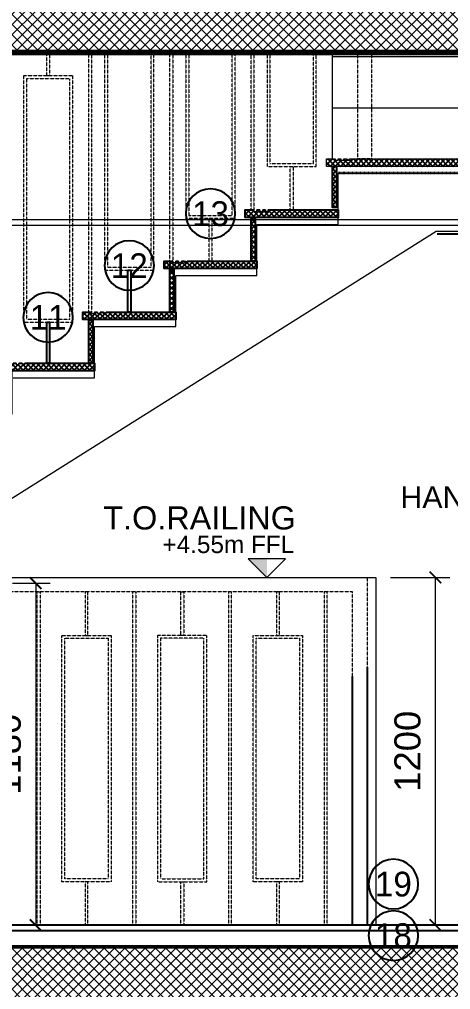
# Model space of a CAD drawing. Header units: centimetres. Extents: x -6122352 to 6876996, y -1694241 to 2592194.
# Drawn here: x 5551265 to 5552752, y -94577 to -91229 of the extents above; entities that cross this region are included whole.
import ezdxf
from ezdxf import colors
from ezdxf.entities.mleader import LeaderData, LeaderLine
from ezdxf.enums import TextEntityAlignment as Align
from ezdxf.math import Vec2, Vec3

# ---------------------------------------------------------------- set-up
doc = ezdxf.new("R2010")
doc.units = ezdxf.units.CM
doc.header["$MEASUREMENT"] = 0
doc.header["$PDMODE"] = 66
doc.header["$PDSIZE"] = 100
for name, pattern in [('23585-XR-AR-END-SECTION B$0$23261-XR-AR-CC-BF$0$HIDDEN', [0.375, 0.25, -0.125]), ('23585-XR-AR-END-SECTION B$0$Double dash', [0.042862500000000005, 0.015875, -0.0047625, 0.00635, -0.0047625, 0.00635, -0.0047625]), ('23585-XR-AR-END-SECTION B$0$HIDDEN2', [0.1875, 0.125, -0.0625]), ('CENTER', [2, 1.25, -0.25, 0.25, -0.25])]:
    doc.linetypes.add(name, pattern=pattern)
doc.layers.get('Defpoints').update_dxf_attribs({"color": 255, "linetype": 'CENTER'})
for name, color, linetype in [('23585-XR-AR-END-SECTION B$0$A- THIN', 15, 'Continuous'), ('23585-XR-AR-END-SECTION B$0$A-HATCH-', 252, 'Continuous'), ('23585-XR-AR-END-SECTION B$0$A-STAIR NOS', 252, 'Continuous'), ('23585-XR-AR-END-SECTION B$0$A-STEPS', 251, 'Continuous'), ('23585-XR-AR-END-SECTION B$0$A-WALL FINISH', 15, 'Continuous'), ('23585-XR-AR-END-SECTION B$0$FINISHING LEVEL', 1, 'Continuous'), ('23585-XR-AR-END-SECTION B$0$TEXT', 3, 'Continuous'), ('23585-XR-AR-END-SECTION B$0$XR-END-SECTION-C$0$A-DIM', 15, 'Continuous'), ('23585-XR-AR-END-SECTION B$0$XR-END-SECTION-C$0$A-WALL FINISH', 15, 'Continuous'), ('23585-XR-AR-END-SECTION B$0$XR-END-SECTIONS$0$A-DIM', 15, 'Continuous')]:
    doc.layers.add(name, color=color, linetype=linetype)
doc.layers.add('23585-XR-AR-END-SECTION B$0$A-CLNG-PATT', color=7, linetype='Continuous', lineweight=5, true_color=0x7f7f3f)
for name, color, linetype, lineweight in [('23585-XR-AR-END-SECTION B$0$A-ELSC-PATT', 8, 'Continuous', 5), ('23585-XR-AR-END-SECTION B$0$A-ELSC-STRC', 51, 'Continuous', 50), ('23585-XR-AR-END-SECTION B$0$A-FLOR-HRAL', 3, 'Continuous', 15), ('23585-XR-AR-END-SECTION B$0$ANNO-TEXT', 3, 'Continuous', 13), ('23585-XR-AR-END-SECTION B$0$AUDIT_D_250107163642-170', 91, '23585-XR-AR-END-SECTION B$0$Double dash', 35), ('23585-XR-AR-END-SECTION B$0$AUDIT_D_250107163642-92', 15, 'Continuous', 9)]:
    doc.layers.add(name, color=color, linetype=linetype, lineweight=lineweight)
doc.styles.add('23585-XR-AR-END-SECTION B$0$SDC-TEXT', font='arial.ttf')
doc.styles.add('23585-XR-AR-END-SECTION B$0$TXG-LSR', font='LSANS.TTF')
doc.styles.add('23585-XR-AR-END-SECTION B$0$XR-ELEVATION-4 GRID$0$XR-10P-GRID$0$SDC-TEXT', font='arial.ttf')
doc.dimstyles.new('23585-XR-AR-END-SECTION B$0$XR-ELEVATION-4 GRID$0$XR-10P-GRID$0$SDC_DIM', dxfattribs={"dimtxt": 1.8, "dimasz": 0.8, "dimexe": 1, "dimexo": 1, "dimgap": 1, "dimtad": 1, "dimdec": 0, "dimzin": 0, "dimdsep": 46, "dimtxsty": '23585-XR-AR-END-SECTION B$0$XR-ELEVATION-4 GRID$0$XR-10P-GRID$0$SDC-TEXT', "dimblk": '23585-XR-AR-END-SECTION B$0$XR-ELEVATION-4 GRID$0$XR-10P-GRID$0$_ArchTick', "dimcen": -1, "dimclrd": 256, "dimclre": 256, "dimclrt": 3, "dimaunit": 1, "dimadec": 0, "dimazin": 0, "dimtfac": 1, "dimtdec": 0, "dimtix": 1, "dimtmove": 2, "dimatfit": 3, "dimfxl": 1, "dimtolj": 1, "dimtzin": 0, "dimlwd": -1, "dimlwe": -1, "dimarcsym": 0})

# ---------------------------------------------------------------- blocks, each defined once
blk = doc.blocks.new('*U2346')
for p, q in [((0, 100), (5840.009227183926, 100.0000000002363)), ((0, 80), (5840.009227183926, 80.00000000020715))]:
    blk.add_line(p, q)
blk = doc.blocks.new('23585-XR-AR-END-SECTION B$0$XR-ELEVATION-4 GRID$0$XR-10P-GRID$0$_ArchTick')
at = {"color": 0, "linetype": 'ByBlock', "const_width": 0.15}
blk.add_lwpolyline([(-0.5, -0.5), (0.5, 0.5)], dxfattribs=at)
blk = doc.blocks.new('*D2437')
at = {"layer": '23585-XR-AR-END-SECTION B$0$AUDIT_D_250107163642-92', "transparency": 16777216}
for p, q in [((5552543.815887679, -93154.83609267508), (5552749.255971548, -93154.83609267508)), ((5552699.255971548, -94354.83609267554), (5552699.255971548, -93154.83609267508)), ((5552543.815887679, -94354.83609267554), (5552749.255971548, -94354.83609267554))]:
    blk.add_line(p, q, dxfattribs=at)
at = {"layer": 'Defpoints', "color": 0, "transparency": 16777216}
for p in [(5552493.815887679, -93154.83609267508), (5552699.255971548, -93154.83609267508), (5552493.815887679, -94354.83609267554)]:
    blk.add_point(p, dxfattribs=at)
at = {"layer": '23585-XR-AR-END-SECTION B$0$AUDIT_D_250107163642-92', "transparency": 16777216, "xscale": 40, "yscale": 40, "zscale": 40}
for p, rotation in [((5552699.255971548, -93154.83609267508), 90), ((5552699.255971548, -94354.83609267554), 270)]:
    blk.add_blockref('23585-XR-AR-END-SECTION B$0$XR-ELEVATION-4 GRID$0$XR-10P-GRID$0$_ArchTick', p, dxfattribs=dict(at, rotation=rotation))
at = {"layer": '23585-XR-AR-END-SECTION B$0$AUDIT_D_250107163642-92', "color": 3, "transparency": 16777216, "insert": (5552603.304402652, -93754.83609267687), "char_height": 90, "attachment_point": 5, "rotation": 90, "style": '23585-XR-AR-END-SECTION B$0$XR-ELEVATION-4 GRID$0$XR-10P-GRID$0$SDC-TEXT'}
blk.add_mtext('\\A1;1200', dxfattribs=at)
blk = doc.blocks.new('23585-XR-AR-END-SECTION B$0$XR-TYPE 2-SECTION-A$0$LEVEL ELEV ANNOTATIVE')
for p, q in [((-1.600003465861082, 1.599996528621723), (1.599996530264616, 1.600003464218189)), ((0, 0), (-1.600003465861082, 1.599996528621723)), ((1.599996530264616, 1.600003464218189), (0, 0))]:
    blk.add_line(p, q)
at = {"color": 251}
blk.add_solid([(-3.467798233032227e-06, 1.599999996419956), (-3.467798233032227e-06, 1.599999996419956), (0, 0), (1.599996530264616, 1.600003464218189)], dxfattribs=at)
at = {"style": '23585-XR-AR-END-SECTION B$0$SDC-TEXT'}
blk.add_attdef('LEVEL', (-2.400008365631293, 7.100003464218189), '', height=2, rotation=0.0001241813770740787, dxfattribs=at)
at = {"color": 4, "style": '23585-XR-AR-END-SECTION B$0$SDC-TEXT'}
for p in [(-2.400026991327686, 4.600003464218189), (-2.400017549395052, 2.100003464218189)]:
    blk.add_attdef('LEVEL', p, '', height=1.5, rotation=0.0001241813770740853, dxfattribs=at)
blk = doc.blocks.new('*D2438')
at = {"layer": '23585-XR-AR-END-SECTION B$0$AUDIT_D_250107163642-92', "transparency": 16777216}
for p, q in [((5551240.844543346, -93174.83609267508), (5551370.693274908, -93174.83609267508)), ((5551320.693274908, -93174.83609267508), (5551320.693274908, -94354.93926541644)), ((5551240.844543346, -94354.93926541644), (5551370.693274908, -94354.93926541644))]:
    blk.add_line(p, q, dxfattribs=at)
at = {"layer": 'Defpoints', "color": 0, "transparency": 16777216}
for p in [(5551190.844543346, -93174.83609267508), (5551190.844543346, -94354.93926541644), (5551320.693274908, -94354.93926541644)]:
    blk.add_point(p, dxfattribs=at)
at = {"layer": '23585-XR-AR-END-SECTION B$0$AUDIT_D_250107163642-92', "transparency": 16777216, "xscale": 40, "yscale": 40, "zscale": 40}
for p, rotation in [((5551320.693274908, -93174.83609267508), 90), ((5551320.693274908, -94354.93926541644), 270)]:
    blk.add_blockref('23585-XR-AR-END-SECTION B$0$XR-ELEVATION-4 GRID$0$XR-10P-GRID$0$_ArchTick', p, dxfattribs=dict(at, rotation=rotation))
at = {"layer": '23585-XR-AR-END-SECTION B$0$AUDIT_D_250107163642-92', "color": 3, "transparency": 16777216, "insert": (5551224.741706012, -93764.88767904732), "char_height": 90, "attachment_point": 5, "rotation": 90, "style": '23585-XR-AR-END-SECTION B$0$XR-ELEVATION-4 GRID$0$XR-10P-GRID$0$SDC-TEXT'}
blk.add_mtext('\\A1;1180', dxfattribs=at)
blk = doc.blocks.new('23585-XR-AR-END-SECTION B$0$XR-END-SECTION-C$0$ARROW HEAD 1')
at = {"color": 8}
blk.add_line((0, 0), (-469.658222079277, 0), dxfattribs=at)
at = {"color": 3, "const_width": 50}
blk.add_lwpolyline([(-318.6744883060455, -267.3996458053589), (0, 0), (-318.6744883060455, 267.3996458053589)], dxfattribs=at)
blk = doc.blocks.new('23585-XR-AR-END-SECTION B$0$XR-END-SECTIONS$0$ARROW HEAD 1')
at = {"color": 8}
blk.add_line((0, 0), (-469.658222079277, 0), dxfattribs=at)
at = {"color": 3, "const_width": 50}
blk.add_lwpolyline([(-318.6744883060455, -267.3996458053589), (0, 0), (-318.6744883060455, 267.3996458053589)], dxfattribs=at)
blk = doc.blocks.new('23585-XR-AR-END-SECTION B$0$GRID LABELS ANNO')
at = {"layer": '23585-XR-AR-END-SECTION B$0$A-STAIR NOS'}
blk.add_circle((0, 4.00000000183627), 4.000000001835952, dxfattribs=at)
at = {"layer": '23585-XR-AR-END-SECTION B$0$A-STAIR NOS', "color": 8, "style": '23585-XR-AR-END-SECTION B$0$TXG-LSR', "width": 0.8000000006258488}
blk.add_attdef('GRID', text='', height=4.000000009536743, dxfattribs=at).set_placement((0, 4.00000000183627), align=Align.MIDDLE)
blk = doc.blocks.new('23585-XR-AR-END-SECTION B$0$STEPS')
at = {"layer": '23585-XR-AR-END-SECTION B$0$A-HATCH-'}
h = blk.add_hatch(dxfattribs=at)
h.set_pattern_fill('ANSI37', color=256, scale=100)
h.set_pattern_definition([(45, (-56721.51078779521, -71437.96593117071), (-8.838834764831844, 8.838834764831844), []), (135, (-56721.51078779521, -71437.96593117071), (-8.838834764831844, -8.838834764831843), [])])
h.paths.add_polyline_path([(-7.275957614183426e-12, -27.99999999866122), (-13.8666666486024, -27.99999999866122), (-13.86666665023222, -176.3261433031284), (-1.666194293648005e-09, -176.3261433031284)])
h.paths.add_polyline_path([(19.99999999999272, -25.99999999855208), (20, 0), (-7.333905718296592, 0), (-10, 6.366462912410498e-12), (-10, -5.000000000058208), (-19.99999999441206, -5.000000000058208), (-19.99999999441206, 3.092281986027956e-11), (-29.99999999487773, 5.547917680814862e-11), (-29.99999999487773, -5.000000000116415), (-39.99999999487773, -5.000000000116415), (-39.99999999487773, 8.003553375601768e-11), (-299.9999999769061, 7.130438461899757e-10), (-299.9999999769061, -26.00000000394357)])
at = {"layer": '23585-XR-AR-END-SECTION B$0$A-STEPS'}
h = blk.add_hatch(dxfattribs=at)
h.set_pattern_fill('ANSI31', color=256)
h.set_pattern_definition([(45, (-46532.23183532467, 9344.262132284828), (-0.08838834764831845, 0.08838834764831845), [])])
h.paths.add_polyline_path([(-13.86640632226772, -27.99986627890758), (-1.999739673672593, -27.99986627890758), (-1.999739673672593, -25.99986627879844), (-13.86640632226772, -25.99986627879844)])
at = {"layer": '23585-XR-AR-END-SECTION B$0$A-ELSC-PATT', "color": 252}
for points in [[(-49.99999999534339, 0), (-49.99999999534339, -5.000000000116415), (-59.99999999534339, -5.000000000116415), (-59.99999999508873, 0)], [(-29.99999999487773, 0), (-29.99999999487773, -5.000000000116415), (-39.99999999487773, -5.000000000116415), (-39.99999999471765, 0)], [(-10, 5.820766091346741e-11), (-10, -5.000000000058208), (-19.99999999441206, -5.000000000058208), (-19.99999999441206, 5.820766091346741e-11)]]:
    blk.add_lwpolyline(points, dxfattribs=at)
at = {"layer": '23585-XR-AR-END-SECTION B$0$A-STEPS'}
for points in [[(-59.99999999508873, 1.282387529499829e-10), (-299.9999999769061, 7.130438461899757e-10), (-299.9999999769061, -26.00000000394357), (19.99999999999272, -25.99999999855208), (20, 0), (-7.333905718296592, 0), (-10, 6.366462912410498e-12)], [(-39.99999999471765, 7.912603905424476e-11), (-49.99999999534339, 1.036823960021138e-10)], [(-19.99999999441206, 3.092281986027956e-11), (-29.99999999487773, 5.547917680814862e-11)]]:
    blk.add_lwpolyline(points, dxfattribs=at)
for points in [[(-7.275957614183426e-12, -27.99999999866122), (-13.8666666486024, -27.99999999866122), (-13.86666665023222, -176.3261433031284), (-1.666194293648005e-09, -176.3261433031284)], [(-13.86640632226772, -27.99986627890758), (-1.999739673672593, -27.99986627890758), (-1.999739673672593, -25.99986627879844), (-13.86640632226772, -25.99986627879844)]]:
    blk.add_lwpolyline(points, close=True, dxfattribs=at)
blk = doc.blocks.new('23585-XR-AR-END-SECTION B$0$tui')
at = {"layer": '23585-XR-AR-END-SECTION B$0$A-HATCH-'}
h = blk.add_hatch(dxfattribs=at)
h.set_pattern_fill('ANSI37', color=256, scale=100)
h.set_pattern_definition([(45, (-73219.41456102068, -70142.52238936798), (-8.838834764831844, 8.838834764831844), []), (135, (-73219.41456102068, -70142.52238936798), (-8.838834764831844, -8.838834764831843), [])])
h.paths.add_polyline_path([(3690.250164107645, 1267.443541804063), (3704.11683075624, 1267.443541804063), (3704.116830756997, 1127.943541803405), (3690.25016410846, 1127.943541803405)])
h.paths.add_polyline_path([(3700.250164107645, 1295.443541802728), (3700.250164107645, 1290.443541802262), (3710.250164102057, 1290.443541802262), (3710.250164102057, 1295.443541802733), (3720.250164102523, 1295.443541802739), (3720.250164102523, 1290.443541802204), (3730.250164102523, 1290.443541802204), (3730.250164102523, 1295.443541802746), (4780.487012331367, 1295.443541803437), (4780.487012331367, 1269.443541798781), (3670.250164107645, 1269.443541804172), (3670.250164107645, 1295.443541802724)])
at = {"layer": '23585-XR-AR-END-SECTION B$0$A- THIN'}
for points in [[(2984.998026990957, 911.1077524063658), (2994.998026991525, 911.1077524063658), (2994.998026991525, 766.4961733816708), (2984.998026990957, 766.4961733816708)], [(2704.998214482737, 732.0977524063619), (2714.998214483305, 732.0977524063619), (2714.998214483305, 590.1803839079867), (2704.998214482737, 590.1803839079867)]]:
    blk.add_lwpolyline(points, close=True, dxfattribs=at)
blk.add_lwpolyline([(3809.999995600032, -458.7809155127889), (3809.999995598184, -1349.342316674634), (3759.999995604194, -1349.342316674576), (3759.999995605984, -490.7470083424832)], dxfattribs=at)
at = {"layer": '23585-XR-AR-END-SECTION B$0$A- THIN', "linetype": '23585-XR-AR-END-SECTION B$0$HIDDEN2', "ltscale": 2}
blk.add_lwpolyline([(3759.999995610611, -487.006542133624), (3759.999995610611, -487.006542133624)], close=True, dxfattribs=at)
at = {"layer": '23585-XR-AR-END-SECTION B$0$A-ELSC-PATT', "color": 252}
blk.add_lwpolyline([(3750.250164102988, 1295.443541802757), (4780.232156580947, 1295.443541803437), (4780.232156580947, 1269.443541798781), (3669.995308357225, 1269.443541804172), (3669.995308357225, 1295.443541802724), (3697.329214075515, 1295.443541802724), (3699.995308357225, 1295.443541802724), (3699.995308357225, 1290.443541802608), (3709.995308351638, 1290.443541802608), (3709.995308351638, 1295.443541802724), (3719.995308352103, 1295.44354180232), (3719.995308352103, 1290.443541802204), (3729.995308352103, 1290.443541802204), (3729.995308352103, 1295.44354180232), (3740.250164102988, 1295.44354180232), (3740.250164102988, 1290.443541802204), (3750.250164102988, 1290.443541802204)], close=True, dxfattribs=at)
at = {"layer": '23585-XR-AR-END-SECTION B$0$A-FLOR-HRAL'}
for p, q in [((3690.254014650556, 1291.534345414885), (3690.246313587661, 1651.98431713793)), ((3690.250164119112, 1648.075120750091), (4840.345884426082, 1648.075120750091)), ((3690.250164119112, 1471.759331276407), (4840.345884426082, 1471.759331276407))]:
    blk.add_line(p, q, dxfattribs=at)
at = {"layer": '23585-XR-AR-END-SECTION B$0$A-FLOR-HRAL', "linetype": '23585-XR-AR-END-SECTION B$0$23261-XR-AR-CC-BF$0$HIDDEN'}
for p, q in [((3776.483048882292, 1665.792383985025), (3776.483048882539, 1295.443541802774)), ((3826.483048882546, 1295.443541802807), (3826.483048882299, 1665.792383985025)), ((3826.483048882321, 1295.443541802807), (3776.483048882314, 1295.443541802865)), ((-50.09127454440022, -149.3423166966331), (3809.999995600032, -149.2933003020862)), ((3759.999995605518, -199.3423166966331), (-50.09127454440022, -199.3423166966331))]:
    blk.add_line(p, q, dxfattribs=at)
for points in [[(2714.99821448337, 1665.792383985025), (2714.99821448337, 1582.097752428425), (2704.998214482803, 1582.097752428425), (2704.998214482803, 1665.792383985025)], [(2859.998120736294, 1665.792383985025), (2859.998120736294, 731.4714365509026), (2849.998120736294, 731.4714365509026), (2849.998120736294, 1665.792383985025)], [(2904.998026990637, 1665.792383985025), (2904.998026990594, 911.1077524063703), (3074.998026991896, 911.1077524063621), (3074.99802699194, 1665.792383985025)], [(2914.998026991292, 1665.792383985025), (2914.998026991234, 921.1077524064149), (3064.99802699127, 921.1077524064076), (3064.998026991329, 1665.792383985025)], [(3139.997933244544, 1665.792383985025), (3139.997933244544, 907.7872260245858), (3129.997933244544, 907.7872260245858), (3129.998728406979, 1665.800994952891)], [(3184.997839498894, 1665.792383985025), (3184.997839498858, 1090.117752406372), (3354.99783950016, 1090.117752406364), (3354.997839500196, 1665.792383985025)], [(3194.997839499541, 1665.792383985025), (3194.997839499498, 1100.117752406417), (3344.997839499534, 1100.11775240641), (3344.997839499578, 1665.792383985025)], [(3419.997745752742, 1665.792383985025), (3419.997745752698, 1119.127752329034), (3409.997745752698, 1119.127752329034), (3409.997745752742, 1665.792383985025)], [(3464.9976520071, 1665.792383985025), (3464.997652007078, 1269.12775230729), (3634.99765200838, 1269.127752307282), (3634.997652008402, 1665.792383985025)], [(3474.997652007747, 1665.792383985025), (3474.997652007718, 1279.127752307335), (3624.997652007754, 1279.127752307328), (3624.997652007783, 1665.792383985025)], [(3809.999995600032, -149.2933003020862), (3809.999995598184, -1349.293300302569), (3759.999995604194, -1349.29330030251), (3759.999995604201, -199.3423166966331)]]:
    blk.add_lwpolyline(points, dxfattribs=at)
for points in [[(2624.998214482373, 732.0977524063655), (2794.998214483676, 732.0977524063574), (2794.998214483727, 1582.097752406355), (2624.998214482424, 1582.097752406362)], [(2634.998214483014, 742.0977524064101), (2784.99821448305, 742.0977524064028), (2784.998214483116, 1572.097752405534), (2634.998214483079, 1572.097752405542)], [(3544.997652007442, 1269.127752307286), (3554.997652008009, 1269.127752307286), (3554.997652008009, 1119.12775232935), (3544.997652007442, 1119.12775232935)], [(3264.997839499221, 1090.117752406368), (3274.997839499789, 1090.117752406368), (3274.997839499782, 942.8119628556778), (3264.997839499214, 942.8119628556778)], [(2672.497704932328, -199.3423166966331), (2682.497704932328, -199.3423166966331), (2682.497704932328, -1349.342316674572), (2672.497704932328, -1349.342316674572)], [(2847.497704933259, -199.3423166966331), (2837.497704932692, -199.3423166966331), (2837.497704932692, -349.3423166745688), (2847.497704933259, -349.3423166745688)], [(3002.497704933638, -199.3423166966331), (3012.497704933638, -199.3423166966331), (3012.497704933638, -1349.342316674576), (3002.497704933638, -1349.342316674576)], [(3167.497704934016, -199.3423166966331), (3177.497704934583, -199.3423166966331), (3177.497704934583, -349.3423166745688), (3167.497704934016, -349.3423166745688)], [(3342.497704934947, -199.3423166966331), (3332.497704934947, -199.3423166966331), (3332.497704934947, -1349.342316674576), (3342.497704934947, -1349.342316674576)], [(3507.497704935879, -199.3423166966331), (3497.497704935311, -199.3423166966331), (3497.497704935311, -349.3423166745688), (3507.497704935879, -349.3423166745688)], [(3672.497704936257, -199.3423166966331), (3662.497704936257, -199.3423166966331), (3662.497704936257, -1349.342316674578), (3672.497704936257, -1349.342316674578)], [(2927.497704933689, -1199.342316696629), (2757.497704932386, -1199.342316696637), (2757.497704932335, -349.3423166966404), (2927.497704933638, -349.3423166966322)], [(2917.497704933048, -1189.342316696584), (2767.497704933012, -1189.342316696592), (2767.497704932946, -359.3423166974599), (2917.497704932983, -359.3423166974526)], [(3087.497704933587, -1199.342316696629), (3257.497704934889, -1199.342316696637), (3257.49770493494, -349.3423166966404), (3087.497704933638, -349.3423166966322)], [(3097.497704934227, -1189.342316696584), (3247.497704934263, -1189.342316696592), (3247.497704934329, -359.3423166974599), (3097.497704934292, -359.3423166974526)], [(3587.497704936308, -1199.342316696629), (3417.497704935005, -1199.342316696637), (3417.497704934955, -349.3423166966404), (3587.497704936257, -349.3423166966322)], [(3577.497704935668, -1189.342316696584), (3427.497704935631, -1189.342316696592), (3427.497704935566, -359.3423166974599), (3577.497704935602, -359.3423166974526)], [(2847.497704933325, -1199.342316696633), (2837.497704932757, -1199.342316696633), (2837.497704932757, -1349.342316674569), (2847.497704933325, -1349.342316674569)], [(3167.49770493395, -1199.342316696633), (3177.497704934518, -1199.342316696633), (3177.497704934518, -1349.342316674569), (3167.49770493395, -1349.342316674569)], [(3507.497704935944, -1199.342316696633), (3497.497704935377, -1199.342316696633), (3497.497704935377, -1349.342316674569), (3507.497704935944, -1349.342316674569)]]:
    blk.add_lwpolyline(points, close=True, dxfattribs=at)
at = {"layer": '23585-XR-AR-END-SECTION B$0$A-FLOR-HRAL'}
for points in [[(2589.998308225644, 540.1803839063996), (2869.998120733879, 540.1803839064032), (2869.998120733879, 716.4961733800865), (3149.997933242172, 716.4961733800865), (3149.997933242114, 892.8119628537715), (3429.997745750348, 892.8119628537679), (3429.99774575029, 1069.127752327455), (3709.9953083574, 1069.127752327455), (3709.995308357255, 1245.90307678618)], [(3429.997745750115, 892.8119628537679), (3429.997745750115, 1069.127752327455), (3709.995308357633, 1069.127752327455), (3709.995308357255, 1245.90307678618), (4785.575978837493, 1245.903076787012), (4830.302243678248, 1245.986887492247), (4830.302243678248, 1245.986887492247)], [(329.9999956750471, -1295.604686353538), (4048.449135195398, 1045.903076786453), (4840.298274770263, 1045.904002613604), (4840.298274770263, 1045.904002613604), (4840.298274770263, 1045.904002613604)]]:
    blk.add_lwpolyline(points, dxfattribs=at)
at = {"layer": '23585-XR-AR-END-SECTION B$0$A-STEPS'}
blk.add_lwpolyline([(3690.250164106568, 1269.443541804005), (3704.116830755163, 1269.443541804005), (3704.116830756997, 1127.943541803405), (3690.25016410846, 1127.943541803405)], close=True, dxfattribs=at)
at = {"layer": '23585-XR-AR-END-SECTION B$0$A-WALL FINISH'}
blk.add_line((4790.233945498177, 1035.903076786552), (4051.335356885909, 1035.903076786552), dxfattribs=at)
at = {"layer": '23585-XR-AR-END-SECTION B$0$AUDIT_D_250107163642-170'}
for points in [[(4785.575978837493, 1245.903076787012), (3709.995308357255, 1245.90307678618)], [(3809.999995598184, -1345.601850465775), (3809.999995598184, -1349.34231667457)]]:
    blk.add_lwpolyline(points, dxfattribs=at)
at = {"layer": '23585-XR-AR-END-SECTION B$0$A-STAIR NOS'}
ref = blk.add_blockref('23585-XR-AR-END-SECTION B$0$GRID LABELS ANNO', (3269.997839495998, 1020.843244025431), dxfattribs=dict(at, xscale=-21.37499999018912, yscale=21.37499999018912, zscale=21.37499999018912))
ref.add_attrib('GRID', '13', dxfattribs={"layer": '23585-XR-AR-END-SECTION B$0$TEXT', "color": 7, "height": 85.5, "style": '23585-XR-AR-END-SECTION B$0$TXG-LSR'}).set_placement((3269.997839823067, 1106.34324411872), align=Align.MIDDLE)
ref = blk.add_blockref('23585-XR-AR-END-SECTION B$0$GRID LABELS ANNO', (2989.998026987763, 841.8332441245093), dxfattribs=dict(at, xscale=-21.37499999018912, yscale=21.37499999018912, zscale=21.37499999018912))
ref.add_attrib('GRID', '12', dxfattribs={"layer": '23585-XR-AR-END-SECTION B$0$TEXT', "color": 7, "height": 85.5, "style": '23585-XR-AR-END-SECTION B$0$TXG-LSR'}).set_placement((2989.998027314832, 927.3332442178016), align=Align.MIDDLE)
ref = blk.add_blockref('23585-XR-AR-END-SECTION B$0$GRID LABELS ANNO', (2709.998214479529, 662.8232441245109), dxfattribs=dict(at, xscale=-21.37499999018912, yscale=21.37499999018912, zscale=21.37499999018912))
ref.add_attrib('GRID', '11', dxfattribs={"layer": '23585-XR-AR-END-SECTION B$0$TEXT', "color": 7, "height": 85.5, "style": '23585-XR-AR-END-SECTION B$0$TXG-LSR'}).set_placement((2709.998214806597, 748.3232442177996), align=Align.MIDDLE)
ref = blk.add_blockref('23585-XR-AR-END-SECTION B$0$GRID LABELS ANNO', (3900.818496860498, -1293.056744395577), dxfattribs=dict(at, xscale=-21.37499999018912, yscale=21.37499999018912, zscale=21.37499999018912))
ref.add_attrib('GRID', '19', dxfattribs={"layer": '23585-XR-AR-END-SECTION B$0$TEXT', "color": 7, "height": 85.5, "style": '23585-XR-AR-END-SECTION B$0$TXG-LSR'}).set_placement((3900.818497187567, -1207.556744302288), align=Align.MIDDLE)
ref = blk.add_blockref('23585-XR-AR-END-SECTION B$0$GRID LABELS ANNO', (3900.818496860498, -1470.878018639662), dxfattribs=dict(at, xscale=-21.37499999018912, yscale=21.37499999018912, zscale=21.37499999018912))
ref.add_attrib('GRID', '18', dxfattribs={"layer": '23585-XR-AR-END-SECTION B$0$TEXT', "color": 7, "height": 85.5, "style": '23585-XR-AR-END-SECTION B$0$TXG-LSR'}).set_placement((3900.818497187567, -1385.378018546369), align=Align.MIDDLE)
at = {"layer": '23585-XR-AR-END-SECTION B$0$AUDIT_D_250107163642-170', "xscale": -1}
for p in [(3409.997745750115, 1119.127752329039), (3129.997933241881, 942.8119628553541), (2849.998120733646, 766.4961733816708), (2569.998308225411, 590.1803839079876)]:
    blk.add_blockref('23585-XR-AR-END-SECTION B$0$STEPS', p, dxfattribs=at)

msp = doc.modelspace()

# ---------------------------------------------------------------- hatches: boundary and pattern name
at = {"layer": '23585-XR-AR-END-SECTION B$0$A-ELSC-PATT'}
h = msp.add_hatch(dxfattribs=at)
h.set_pattern_fill('ANSI37', color=256, scale=200)
h.set_pattern_definition([(45, (5509360.354225637, -97804.83736680844), (-17.67766952966369, 17.67766952966369), []), (135, (5509360.354225637, -97804.83736680844), (-17.67766952966369, -17.67766952966369), [])])
h.paths.add_polyline_path([(5560003.887314841, -91539.837286414), (5560003.914163847, -91034.58646518277), (5559905.715657857, -91034.58438331727), (5559905.715657857, -91089.78121009201), (5559852.195661671, -91089.78121009201), (5559852.1335584, -91035.08435770468), (5559802.197210201, -91034.58432453178), (5559802.130970382, -91139.71791986289), (5553743.869614209, -91139.97659295151), (5553743.828310469, -91034.73949781328), (5553493.828308554, -91034.73082040809), (5553493.869614789, -91089.83609267551), (5547653.837067454, -91089.83609267551), (5547653.837760436, -91024.86681073252), (5547403.837758594, -91024.87545968068), (5547403.823517225, -91139.86946524505), (5543363.826625152, -91139.80684143759), (5543363.840155447, -91034.90098046663), (5543314.320159262, -91034.90098046663), (5543314.320159262, -91089.91125232127), (5543260.800163076, -91089.91125232127), (5543260.800163076, -91035.11793485953), (5543163.750464615, -91034.86794766586), (5543163.690499521, -91079.83172304579), (5543163.701672282, -91539.83744192094), (5543413.718836037, -91539.83744192094), (5543413.718836037, -91339.84483690158), (5559753.823109953, -91339.85358112882), (5559753.823109953, -91539.83517984406)])
h = msp.add_hatch(dxfattribs=at)
h.set_pattern_fill('ANSI37', color=256, scale=200)
h.set_pattern_definition([(45, (5509360.354225637, -97704.83579776087), (-17.67766952966369, 17.67766952966369), []), (135, (5509360.354225637, -97704.83579776087), (-17.67766952966369, -17.67766952966369), [])])
h.paths.add_polyline_path([(5560853.878150067, -94949.83323137776), (5560853.878150067, -95149.83511613752), (5561153.878150067, -95149.83484988532), (5561153.878150067, -94949.83609267551)])
h.paths.add_polyline_path([(5560303.883118922, -95149.83560426207), (5560303.883118922, -94949.82798571268), (5560003.839303566, -94949.82512399706), (5560003.854322633, -94374.94263956673), (5559753.562644672, -94374.93589126633), (5559753.562644672, -94429.98976674816), (5543413.681140794, -94429.8887640849), (5543413.681598157, -94354.93926541228), (5543163.731388697, -94354.94153926073), (5543163.740205903, -94480.04583189794), (5541930.267004298, -94479.83269893512), (5541930.267004298, -94375.02611541492), (5541880.247008112, -94375.0906666615), (5541880.278123003, -94430.28749343619), (5541826.758126818, -94430.23125822964), (5541826.758126818, -94375.02611541492), (5541730.462796727, -94375.02611541492), (5541730.462796727, -94669.93926541653), (5555753.815973479, -94669.93926541635), (5555753.813327245, -95129.83609267551), (5556003.799715657, -95129.83609267551), (5556003.815515168, -94689.93506867148), (5556003.815515168, -94669.93925672822), (5559753.562644672, -94669.93926542404), (5559753.562644672, -95149.83609267551)])

# ---------------------------------------------------------------- linework, layer by layer
at = {"layer": '23585-XR-AR-END-SECTION B$0$A-CLNG-PATT'}
msp.add_lwpolyline([(5547658.816780749, -91919.8535812578), (5553478.825992096, -91919.85358067544), (5553478.825992096, -91904.85358067544), (5553483.825992096, -91904.85358067544), (5553483.825992096, -91924.85358067544), (5553468.825992096, -91924.85358067544), (5553468.825992096, -91939.85358067544), (5553463.825992096, -91939.85358067544), (5553463.825992096, -91919.85358067544), (5553463.825992096, -91939.85358067544), (5547673.816780749, -91939.8535812578), (5547673.816780749, -91919.8535812578), (5547673.816780749, -91939.8535812578), (5547668.816780749, -91939.8535812578), (5547668.816780749, -91924.8535812578), (5547653.816780749, -91924.8535812578), (5547653.816780749, -91904.8535812578), (5547658.816780749, -91904.8535812578)], close=True, dxfattribs=at)
at = {"layer": '23585-XR-AR-END-SECTION B$0$A-ELSC-STRC'}
msp.add_line((5543413.718836037, -91339.83905592904), (5559753.823109953, -91339.85336219368, -0.3584095514786027), dxfattribs=at)
msp.add_lwpolyline([(5560303.883118922, -94949.82798571268), (5560003.839303566, -94949.82512399706), (5560003.854322633, -94374.94263956673), (5559753.562644672, -94374.93589126633), (5559753.562644672, -94429.98976674816), (5543413.681140794, -94429.8887640849), (5543413.681598157, -94354.93926541228), (5543163.731388697, -94354.94153926073), (5543163.740205903, -94480.04583189794), (5541930.267004298, -94479.83269893512), (5541930.267004298, -94375.02611541492), (5541880.247008112, -94375.0906666615), (5541880.278123003, -94430.28749343619), (5541826.758126818, -94430.23125822964), (5541826.758126818, -94375.02611541492), (5541730.462796727, -94375.02611541492), (5541730.462796727, -94669.93926541653), (5541730.498985286, -94669.93926541653)], dxfattribs=at)
at = {"layer": '23585-XR-AR-END-SECTION B$0$A-FLOR-HRAL'}
msp.add_lwpolyline([(5548653.81735769, -93154.83609267505), (5552493.815887677, -93154.83609267505), (5552493.815887677, -94354.83609267551), (5548653.81735769, -94354.83609267551)], close=True, dxfattribs=at)
at = {"layer": '23585-XR-AR-END-SECTION B$0$XR-END-SECTION-C$0$A-WALL FINISH'}
msp.add_lwpolyline([(5553483.835165973, -92124.93500607845), (5553483.83516586, -91349.72902198945), (5547663.84361376, -91349.8533669042), (5547663.84361376, -92104.83609238348)], dxfattribs=at)

# ---------------------------------------------------------------- block references
at = {"layer": '23585-XR-AR-END-SECTION B$0$ANNO-TEXT', "color": 3}
ref = msp.add_blockref('23585-XR-AR-END-SECTION B$0$XR-TYPE 2-SECTION-A$0$LEVEL ELEV ANNOTATIVE', (5552117.842686494, -93154.83609267505), dxfattribs=dict(at, xscale=-40, yscale=40, zscale=40))
ref.add_attrib('LEVEL', 'T.O.RAILING', (5551553.761165732, -92989.42581162491), dxfattribs={"layer": '0', "height": 80.00000000000001, "rotation": 359.999875818623, "style": '23585-XR-AR-END-SECTION B$0$SDC-TEXT'})
ref.add_attrib('LEVEL', '+4.55m FFL', (5551757.950178153, -93070.83496601443), dxfattribs={"layer": '0', "color": 4, "height": 60, "rotation": 359.999875818623, "style": '23585-XR-AR-END-SECTION B$0$SDC-TEXT'})
at = {"layer": '23585-XR-AR-END-SECTION B$0$AUDIT_D_250107163642-92'}
msp.add_blockref('23585-XR-AR-END-SECTION B$0$tui', (5548653.523748418, -93005.64596511383), dxfattribs=at)
at = {"layer": '23585-XR-AR-END-SECTION B$0$FINISHING LEVEL', "xscale": -1}
msp.add_blockref('*U2346', (5553493.825992096, -94454.93926541647), dxfattribs=at)

# ---------------------------------------------------------------- dimensions: what is measured, and where the dimension line sits
at = {"layer": '23585-XR-AR-END-SECTION B$0$AUDIT_D_250107163642-92'}
for base, p1, p2, picture, middle in [((5552699.255971548, -93154.83609267508), (5552493.815887677, -94354.83609267551), (5552493.815887677, -93154.83609267505), '*D2437', (5552603.304402652, -93754.83609267687)), ((5551320.693274908, -94354.93926541644), (5551190.844543344, -93174.83609267505), (5551190.844543344, -94354.93926541641), '*D2438', (5551224.741706012, -93764.88767904732))]:
    dim = msp.add_linear_dim(base=base, p1=p1, p2=p2, angle=90, dimstyle='23585-XR-AR-END-SECTION B$0$XR-ELEVATION-4 GRID$0$XR-10P-GRID$0$SDC_DIM', dxfattribs=at)
    dim.commit()
    dim.dimension.update_dxf_attribs({"geometry": picture, "text_midpoint": middle})

# ---------------------------------------------------------------- leaders
at = {"layer": '23585-XR-AR-END-SECTION B$0$XR-END-SECTION-C$0$A-DIM'}
ml = msp.add_multileader_mtext('Standard', dxfattribs=at)
ml.set_content('HANDRAIL', color=3, style='23585-XR-AR-END-SECTION B$0$SDC-TEXT')
ml.set_leader_properties()
ml.set_arrow_properties(name='23585-XR-AR-END-SECTION B$0$XR-END-SECTION-C$0$ARROW HEAD 1')
ml.build(insert=Vec2(0, 0))
ml.multileader.update_dxf_attribs({"dogleg_length": 1, "arrow_head_size": 0.1, "scale": 50})
ctx = ml.context
ctx.base_point, ctx.scale, ctx.char_height, ctx.arrow_head_size, ctx.landing_gap_size, ctx.plane_origin, ctx.plane_x_axis, ctx.plane_y_axis = Vec3(5552540.361940284, -92878.04312071699), 50, 75, 0.1, 50, Vec3(5553090.423837258, -93029.68259077513), Vec3(1, 1.341492805728706e-09), Vec3(-1.341492805728706e-09, 1)
ctx.text_align_type = 2
notes = []
notes.append((ctx, [(0, (1, 1, 0), (5553321.082743292, -92878.04311966966), (-1, -1.341493118683217e-09), 163.0366283825159, [(1, [(5553415.011169735, -93104.8348185423)], 0, [])])]))
ctx.mtext.insert, ctx.mtext.text_direction, ctx.mtext.rotation, ctx.mtext.width, ctx.mtext.alignment, ctx.mtext.flow_direction = Vec3(5553108.046114859, -92840.54311995546), Vec3(1, 1.341492805728706e-09), 1.341492805728706e-09, 594.4190013747299, 3, 5
at = {"layer": '23585-XR-AR-END-SECTION B$0$XR-END-SECTIONS$0$A-DIM'}
ml = msp.add_multileader_mtext('Standard', dxfattribs=at)
ml.set_content('WINDOWS SYSTEM WITH DOUBLE GLAZING AS PER SPECIFICATION', color=3, style='23585-XR-AR-END-SECTION B$0$SDC-TEXT')
ml.set_leader_properties()
ml.set_arrow_properties(name='23585-XR-AR-END-SECTION B$0$XR-END-SECTIONS$0$ARROW HEAD 1')
ml.build(insert=Vec2(0, 0))
ml.multileader.update_dxf_attribs({"text_left_attachment_type": 6, "text_right_attachment_type": 6, "dogleg_length": 1, "arrow_head_size": 0.1, "scale": 50})
ctx = ml.context
ctx.base_point, ctx.scale, ctx.char_height, ctx.arrow_head_size, ctx.landing_gap_size, ctx.plane_origin, ctx.plane_x_axis, ctx.plane_y_axis = Vec3(5562870.081779733, -92191.9744363654), 50, 100, 0.1, 50, Vec3(5562691.523438017, -93567.37088788161), Vec3(1, -1.341492805728706e-09), Vec3(1.341492805728706e-09, 1)
ctx.left_attachment, ctx.right_attachment, ctx.text_align_type = 6, 6, 2
notes.append((ctx, [(0, (1, 1, 0), (5560913.284631236, -92191.97443374037), (1, -1.341493118683218e-09), 1956.797148497492, [(1, [(5559963.780522087, -92191.97443578759)], 0, [])])]))
ctx.mtext.insert, ctx.mtext.text_direction, ctx.mtext.rotation, ctx.mtext.width, ctx.mtext.alignment, ctx.mtext.flow_direction = Vec3(5565239.249583441, -92071.97443954367), Vec3(1, -1.341492805728706e-09), 6.283185305838093, 2600.682987722254, 3, 5
ml = msp.add_multileader_mtext('Standard', dxfattribs=at)
ml.set_content('FLOOR FINISHES AS PER DETAIL & FINISHES SCHEDULE', color=3, style='23585-XR-AR-END-SECTION B$0$SDC-TEXT')
ml.set_leader_properties()
ml.set_arrow_properties(name='23585-XR-AR-END-SECTION B$0$XR-END-SECTIONS$0$ARROW HEAD 1')
ml.build(insert=Vec2(0, 0))
ml.multileader.update_dxf_attribs({"text_left_attachment_type": 6, "text_right_attachment_type": 6, "dogleg_length": 1, "arrow_head_size": 0.1, "scale": 50})
ctx = ml.context
ctx.base_point, ctx.scale, ctx.char_height, ctx.arrow_head_size, ctx.landing_gap_size, ctx.plane_origin, ctx.plane_x_axis, ctx.plane_y_axis = Vec3(5563103.778914794, -94058.45568629932), 50, 100, 0.1, 50, Vec3(5559830.483714439, -95433.85213913803), Vec3(1, -1.341492805728706e-09), Vec3(1.341492805728706e-09, 1)
ctx.left_attachment, ctx.right_attachment, ctx.text_align_type = 6, 6, 2
notes.append((ctx, [(0, (1, 1, 0), (5559456.16612027, -94058.45568140608), (1, -1.341493118683217e-09), 3647.612794523888, [(1, [(5559456.166119873, -94354.83609267551)], 0, [])])]))
ctx.mtext.insert, ctx.mtext.text_direction, ctx.mtext.rotation, ctx.mtext.width, ctx.mtext.alignment, ctx.mtext.flow_direction = Vec3(5565239.249583441, -93938.45568807772), Vec3(1, -1.341492805728706e-09), 6.283185305838093, 2210.376434920893, 3, 5
for ctx, leaders in notes:
    for number, flags, end, landing, length, lines in leaders:
        leader = LeaderData()
        leader.index, (leader.has_last_leader_line, leader.has_dogleg_vector, leader.attachment_direction) = number, flags
        leader.last_leader_point, leader.dogleg_vector, leader.dogleg_length = Vec3(end), Vec3(landing), length
        for number, points, colour, breaks in lines:
            line = LeaderLine()
            line.index, line.vertices, line.color, line.breaks = number, Vec3.list(points), colors.encode_raw_color(colour), breaks
            leader.lines.append(line)
        ctx.leaders.append(leader)

doc.saveas('drawing.dxf')
